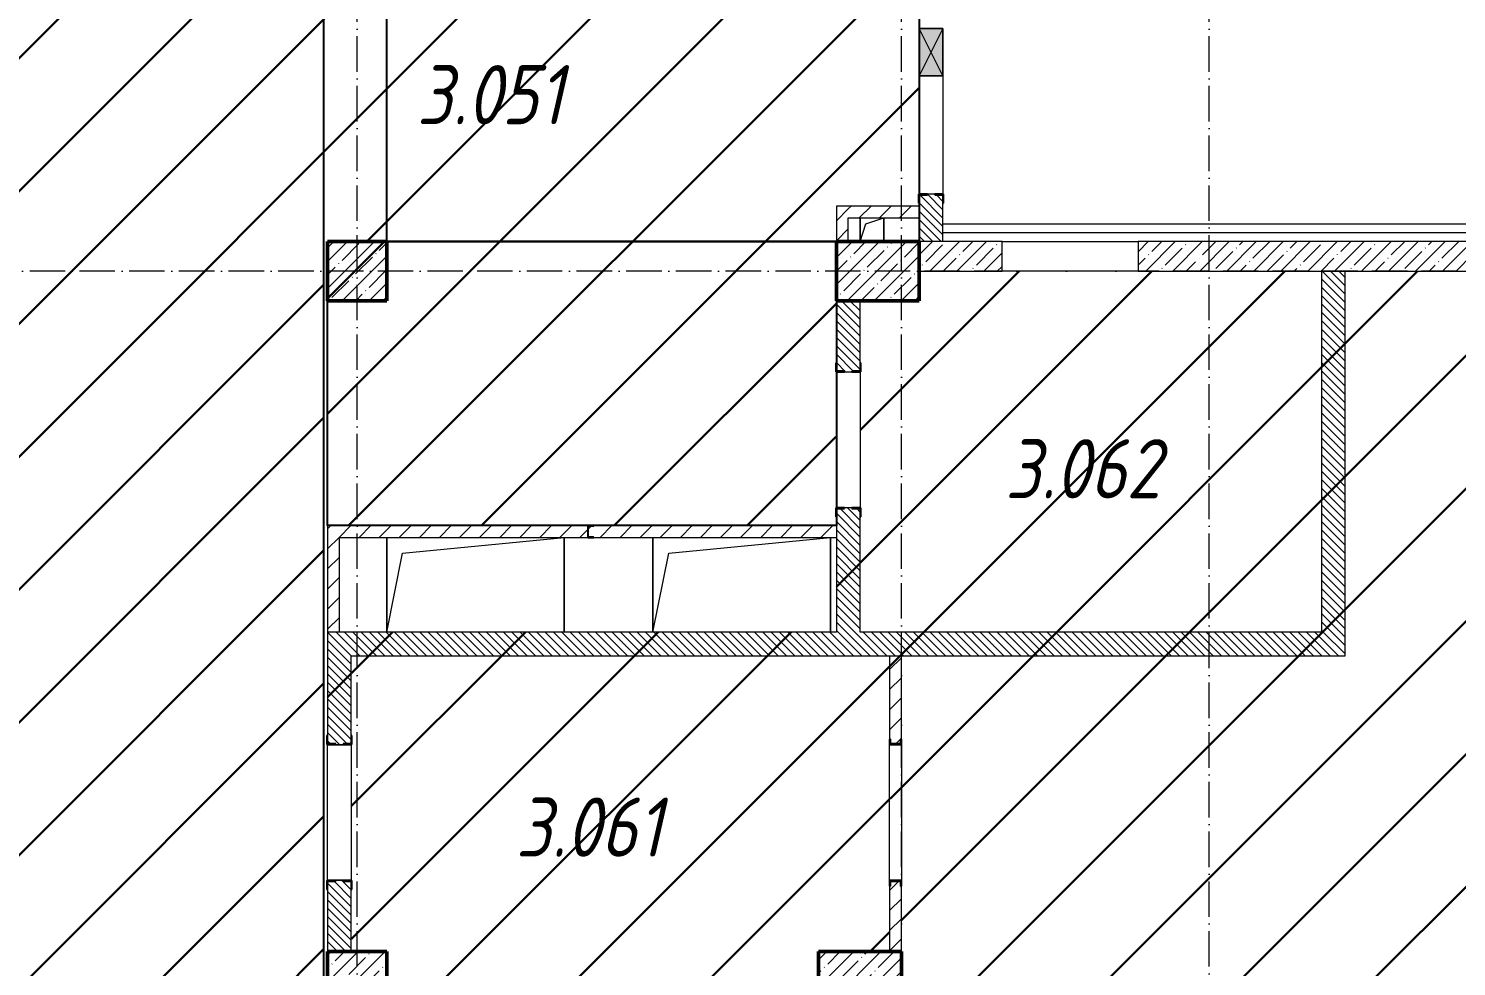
# Model space of a CAD drawing. Header units: millimetres. Extents: x 35697 to 388678, y -91946 to 171347.
# Drawn here: x 290844 to 302911, y -60257 to -52332 of the extents above; entities that cross this region are included whole.
import ezdxf

# ---------------------------------------------------------------- set-up
doc = ezdxf.new("R2010")
doc.units = ezdxf.units.MM
doc.linetypes.add('50_200_ШТРИХ_1Т_ш5_п1_п1_', pattern=[700, 500, -100, 0, -100])
for name, color, linetype, lineweight in [('2.1) ПГП окна 2.8 м', 5, 'Continuous', 30), ('A-DETL-____-OTLN-4', 7, 'Continuous', 18), ('A-DETL-GENF-OTLN', 7, 'Continuous', 9), ('A-FLOR-____-OTLN', 7, 'Continuous', 9), ('A-GENM-____-MCUT', 7, 'Continuous', 25), ('A-GENM-____-OTLN', 7, 'Continuous', 9), ('A-GENM-____-OTLN-1', 7, 'Continuous', 25), ('A-GLAZ-____-OTLN', 7, 'Continuous', 9), ('A-WALL-____-MCUT-1', 7, 'Continuous', 9), ('A-WALL-____-MCUT-3', 7, 'Continuous', 9), ('A-WALL-____-OTLN', 7, 'Continuous', 9), ('A-WALL-____-PATT-1', 7, 'Continuous', 9), ('A-WALL-FNSH-MCUT-1', 7, 'Continuous', 9), ('I-WALL-____-OTLN', 7, 'Continuous', 9), ('S-COLS-____-MCUT', 7, 'Continuous', 50), ('S-COLS-____-OTLN', 7, 'Continuous', 9), ('S-GRID-____-OTLN-1', 7, '50_200_ШТРИХ_1Т_ш5_п1_п1_', 9), ('Марки помещений', 7, 'Continuous', 9), ('стяжа', 7, 'Continuous', 30)]:
    doc.layers.add(name, color=color, linetype=linetype, lineweight=lineweight)
doc.styles.add('ISOCPEUR_I_2', font='isocpeui.ttf', dxfattribs={"width": 0.85, "height": 2.3})
pattern_1 = [(135, (283770.707, -86863.456), (-35.35534, -35.35534), [])]
pattern_2 = [(45, (283770.71, -86863.46), (-84.8528, 84.8528), [])]

# ---------------------------------------------------------------- blocks, each defined once
blk = doc.blocks.new('BSC_Колонна _Прямоугольная - 500х500-25976076-АР1_План отверстий 3 этажа в осях 1-64_А-ГГ')
at = {"layer": 'S-COLS-____-OTLN'}
h = blk.add_hatch(dxfattribs=at)
h.set_pattern_fill('FP_39', color=256, style=0, pattern_type=2)
h.set_pattern_definition([(45, (-9850, -32481.04), (-114.04925, 114.04925), []), (45, (-9735.95, -32481.04), (-114.04925, 114.04925), [201.613, -40.323, 3.353, -36.97])])
h.paths.add_polyline_path([(-250, -250), (250, -250), (250, 250), (-250, 250)], flags=0)
at = {"layer": 'S-COLS-____-MCUT'}
for p, q in [((250, 250), (-250, 250)), ((-250, 250), (-250, -250)), ((250, -250), (250, 250)), ((-250, -250), (250, -250))]:
    blk.add_line(p, q, dxfattribs=at)
blk = doc.blocks.new('BSC_Колонна _Прямоугольная - 500х500-V7-АР1_План отверстий 3 этажа в осях 1-64_А-ГГ')
at = {"layer": 'S-COLS-____-OTLN'}
h = blk.add_hatch(dxfattribs=at)
h.set_pattern_fill('FP_41', color=256, style=0, pattern_type=2)
h.set_pattern_definition([(45, (-9850, -26481.04), (-114.04925, 114.04925), []), (45, (-9735.95, -26481.04), (-114.04925, 114.04925), [201.613, -40.323, 3.353, -36.97])])
h.paths.add_polyline_path([(-250, -250), (250, -250), (250, 250), (-250, 250)], flags=0)
at = {"layer": 'S-COLS-____-MCUT'}
for p, q in [((250, 250), (-250, 250)), ((-250, 250), (-250, -250)), ((250, -250), (250, 250)), ((-250, -250), (250, -250))]:
    blk.add_line(p, q, dxfattribs=at)
blk = doc.blocks.new('BSC_Колонна _Прямоугольная - 500х700-V9-АР1_План отверстий 3 этажа в осях 1-64_А-ГГ')
at = {"layer": 'S-COLS-____-OTLN'}
h = blk.add_hatch(dxfattribs=at)
h.set_pattern_fill('FP_43', color=256, style=0, pattern_type=2)
h.set_pattern_definition([(315, (-32481.04, 14250), (114.04925, 114.04925), []), (315, (-32481.04, 14135.95), (114.04925, 114.04925), [201.613, -40.323, 3.353, -36.97])])
h.paths.add_polyline_path([(-250, 350), (-250, -350), (250, -350), (250, 350)], flags=0)
at = {"layer": 'S-COLS-____-MCUT'}
for p, q in [((250, 350), (-250, 350)), ((-250, 350), (-250, -350)), ((250, -350), (250, 350)), ((-250, -350), (250, -350))]:
    blk.add_line(p, q, dxfattribs=at)
blk = doc.blocks.new('BSC_Колонна _Прямоугольная - 500х700-V11-АР1_План отверстий 3 этажа в осях 1-64_А-ГГ')
at = {"layer": 'S-COLS-____-OTLN'}
h = blk.add_hatch(dxfattribs=at)
h.set_pattern_fill('FP_45', color=256, style=0, pattern_type=2)
h.set_pattern_definition([(315, (-26481.04, 14100), (114.04925, 114.04925), []), (315, (-26481.04, 13985.95), (114.04925, 114.04925), [201.613, -40.323, 3.353, -36.97])])
h.paths.add_polyline_path([(-250, 350), (-250, -350), (250, -350), (250, 350)], flags=0)
at = {"layer": 'S-COLS-____-MCUT'}
for p, q in [((250, 350), (-250, 350)), ((-250, 350), (-250, -350)), ((250, -350), (250, 350)), ((-250, -350), (250, -350))]:
    blk.add_line(p, q, dxfattribs=at)
blk = doc.blocks.new('154_Стойка_СКБ_Швеллер - СМ-2180_100-28318692-АР1_План отверстий 3 этажа в осях 1-64_А-ГГ')
at = {"layer": 'A-GENM-____-MCUT'}
for p, q in [((171, 50), (125, 50)), ((125, 50), (125, -50)), ((129.5, 42.4), (171, 42.4)), ((129.5, -42.4), (129.5, 42.4)), ((171, 42.4), (171, 50)), ((125, -50), (171, -50)), ((171, -42.4), (129.5, -42.4)), ((171, -50), (171, -42.4))]:
    blk.add_line(p, q, dxfattribs=at)
blk = doc.blocks.new('154_Стойка_СКБ_Уголок - СМ-2180_200-28268025-АР1_План отверстий 3 этажа в осях 1-64_А-ГГ')
at = {"layer": 'A-GENM-____-MCUT'}
for p, q in [((125, 156), (125, 81)), ((200, 156), (125, 156)), ((131, 81), (131, 150)), ((131, 150), (200, 150)), ((200, 150), (200, 156)), ((125, 81), (131, 81)), ((131, 19), (125, 19)), ((125, 19), (125, -56)), ((131, -50), (131, 19)), ((125, -56), (200, -56)), ((200, -50), (131, -50)), ((200, -56), (200, -50))]:
    blk.add_line(p, q, dxfattribs=at)
blk = doc.blocks.new('Стойка_Влож_Полоса боковая - Полоса-V165-АР1_План отверстий 3 этажа в осях 1-64_А-ГГ')
at = {"layer": 'A-GENM-____-OTLN'}
for p, q in [((-5, 60), (0, 60)), ((-5, -60), (-5, 60)), ((0, -60), (-5, -60))]:
    blk.add_line(p, q, dxfattribs=at)
blk = doc.blocks.new('Фахверк_СКБ_Уголок - 200_3960-28268576-АР1_План отверстий 3 этажа в осях 1-64_А-ГГ')
at = {"layer": 'A-GENM-____-MCUT'}
for p, q in [((200, 156), (125, 156)), ((125, 156), (125, 81)), ((131, 81), (131, 150)), ((131, 150), (200, 150)), ((200, 150), (200, 156)), ((125, 81), (131, 81)), ((131, 19), (125, 19)), ((125, 19), (125, -56)), ((131, -50), (131, 19)), ((125, -56), (200, -56)), ((200, -50), (131, -50)), ((200, -56), (200, -50))]:
    blk.add_line(p, q, dxfattribs=at)
blk = doc.blocks.new('154_Фахверк_СКБ_Швеллер - Тип_100_3960-28318856-АР1_План отверстий 3 этажа в осях 1-64_А-ГГ')
at = {"layer": 'A-GENM-____-MCUT'}
for p, q in [((175, 50), (125, 50)), ((125, 50), (125, -50)), ((128, 47), (175, 47)), ((128, -47), (128, 47)), ((175, 47), (175, 50)), ((125, -50), (175, -50)), ((175, -47), (128, -47)), ((175, -50), (175, -47))]:
    blk.add_line(p, q, dxfattribs=at)
blk = doc.blocks.new('AR_Отверстие прямоугольное _в плите_ - AR_Отверстие прямоугольное _в плите_-V202-АР1_План отверстий 3 этажа в осях 1-64_А-ГГ')
at = {"layer": 'A-GENM-____-OTLN'}
for p, q in [((-100, 100), (-100, -100)), ((-100, -100), (-50, 50)), ((-50, 50), (100, 100)), ((100, -100), (100, 100))]:
    blk.add_line(p, q, dxfattribs=at)
blk = doc.blocks.new('AR_Отверстие прямоугольное _в плите_ - AR_Отверстие прямоугольное _в плите_-30552723-АР1_План отверстий 3 этажа в осях 1-64_А-ГГ')
at = {"layer": 'A-GENM-____-OTLN'}
for p, q in [((-750, 400), (-750, -400)), ((-617, 267), (750, 400)), ((750, -400), (750, 400)), ((-750, -400), (-617, 267))]:
    blk.add_line(p, q, dxfattribs=at)
blk = doc.blocks.new('AR_Отверстие прямоугольное _в стене__БезПР - AR_Отверстие прямоугольное _в стене__БезПР-36428632-АР1_План отверстий 3 этажа в осях 1-64_А-ГГ')
at = {"layer": 'A-GLAZ-____-OTLN'}
blk.add_hatch(color=256, dxfattribs=at).paths.add_polyline_path([(-200, -100), (200, -100), (200, 100), (-200, 100)], flags=0)
at = {"layer": 'A-DETL-GENF-OTLN'}
for p, q in [((-200, -100), (-200, 100)), ((-200, 100), (200, 100)), ((200, 100), (-200, -100)), ((-200, 100), (200, -100)), ((200, 100), (-200, 100)), ((-200, 100), (-200, -100)), ((200, 100), (200, -100)), ((200, -100), (200, 100)), ((200, -100), (-200, -100)), ((-200, -100), (200, -100))]:
    blk.add_line(p, q, dxfattribs=at)
at = {"layer": 'A-GLAZ-____-OTLN'}
blk.add_line((200, 100), (-200, 100), dxfattribs=at)
blk = doc.blocks.new('3эт')
at = {"layer": 'S-GRID-____-OTLN-1', "color": 251, "ltscale": 0.6, "true_color": 0x636466}
for p, q in [((293620.7, -91346.1), (293620.7, -36982.5)), ((298220.7, -91346.1), (298220.7, -36982.5)), ((300820.7, -91346.1), (300820.7, -36982.5)), ((310478.4, -54382.4), (279101.9, -54382.4))]:
    blk.add_line(p, q, dxfattribs=at)

msp = doc.modelspace()

# ---------------------------------------------------------------- hatches: boundary and pattern name
at = {"layer": '2.1) ПГП окна 2.8 м'}
h = msp.add_hatch(dxfattribs=at)
h.set_pattern_fill('ANSI31', color=5, scale=250)
h.set_pattern_definition([(45, (289370.7, -39382.4), (-561.266, 561.266), [])])
h.paths.add_polyline_path([(297665, -55157), (297671, -54132), (293871, -54132), (293871, -54632), (293371, -54632), (293371, -56532), (297671, -56532), (297671, -56457), (297665, -56457), (297665, -56382), (297668, -55232), (297665, -55232)])
h.paths.add_polyline_path([(293871, -54132), (297671, -54132), (297671, -53832), (295475, -45482), (293871, -45482)])
h.paths.add_polyline_path([(298371, -41232), (298121, -41232), (298121, -39632), (297871, -39632), (297871, -39382), (293871, -39382), (293871, -45482), (295475, -45482), (297671, -53832), (298371, -53832), (298371, -50232), (297771, -50232), (297771, -49032), (298371, -49032), (298371, -47182), (297771, -47182), (297771, -45682), (298121, -45682), (298371, -45682)])
h.paths.add_polyline_path([(297671, -47682), (297771, -47682), (297771, -48132), (297671, -48132), (297671, -48632), (297671, -50232), (297671, -50235), (297768, -50235), (297768, -50282), (297771, -50282), (297771, -50832), (297771, -51832), (297671, -51832), (297671, -50832), (297671, -50282), (297671, -50232), (297671, -48632), (297671, -48132)], flags=16)
h.paths.add_polyline_path([(297671, -47682), (297721, -47907), (297671, -48132)], flags=0)
h.paths.add_polyline_path([(298121, -43882), (298121, -43432), (298121, -43032), (298321, -43032), (298321, -43432), (298321, -43882), (298321, -44382), (298327, -44382), (298327, -44457), (298327, -44532), (298321, -44562), (298321, -44532), (298252, -44532), (298190, -44532), (298121, -44532), (298121, -45357), (298121, -45426), (298190, -45426), (298252, -45427), (298252, -45426), (298321, -45426), (298321, -45357), (298327, -45357), (298327, -45432), (298327, -45507), (298321, -45507), (298321, -45438), (298252, -45438), (298218, -45432), (298190, -45432), (298115, -45432), (298115, -45357), (298121, -44532), (298115, -44532), (298115, -44457), (298115, -44382)], flags=16)
h.paths.add_polyline_path([(298115, -44382), (298190, -44382), (298252, -44382), (298321, -44388), (298252, -44388), (298190, -44382), (298190, -44388), (298121, -44388)], flags=0)
h.paths.add_polyline_path([(297671, -50832), (297771, -50832), (297771, -51832), (297671, -51832)], flags=0)
h.paths.add_polyline_path([(293340, -45482), (293340, -54132), (293871, -54132), (293871, -45482)])
h.paths.add_polyline_path([(293340, -45482), (289371, -45482), (289371, -77332), (293340, -77332), (293340, -67982), (292871, -67982), (292871, -67782), (293340, -67782), (293340, -63832), (292871, -63832), (292871, -62882), (292671, -62882), (292671, -62632), (292871, -62632), (292871, -61933), (293340, -61933), (293340, -61232), (292871, -61232), (292871, -60632), (293340, -60632)])
h.paths.add_polyline_path([(292671, -60632), (292771, -60632), (292771, -61232), (292771, -61982), (292771, -62582), (292671, -62582), (292671, -61982), (292671, -61232)], flags=16)
h.paths.add_polyline_path([(292671, -60632), (292771, -60632), (292771, -61232), (292671, -61232)], flags=0)
h.paths.add_polyline_path([(292671, -61982), (292771, -61982), (292771, -62582), (292671, -62582)], flags=0)
h.paths.add_polyline_path([(292671, -63032), (292771, -63032), (292771, -63632), (292671, -63632)], flags=16)
h.paths.add_polyline_path([(292771, -66532), (292774, -66532), (292774, -66579), (292868, -66579), (292868, -66532), (292871, -66532), (292871, -66582), (292871, -67682), (292771, -67682), (292771, -68097), (292871, -68097), (292871, -68247), (292771, -68247), (292771, -68586), (292778, -68586), (292778, -68628), (292863, -68628), (292863, -68586), (292871, -68586), (292871, -68632), (292871, -69332), (292871, -69378), (292863, -69378), (292863, -69337), (292778, -69337), (292778, -69378), (292771, -69632), (292771, -69378), (292771, -69332), (292771, -68632), (292771, -68586), (292771, -68247), (292771, -68097), (292771, -67682), (292771, -66582)], flags=16)
h.paths.add_polyline_path([(292771, -66582), (292871, -66582), (292871, -67682), (292771, -67682)], flags=0)
h.paths.add_polyline_path([(293950, -53466), (295540, -53466), (295540, -52266), (293950, -52266)], flags=24)
h = msp.add_hatch(dxfattribs=at)
h.set_pattern_fill('ANSI31', color=5, scale=250)
h.paths.add_polyline_path([(302801, -42418), (302801, -42422), (302821, -42782), (302821, -42422), (302818, -42418)])
h.paths.add_polyline_path([(301622, -42036), (301622, -42066), (301632, -42066), (301831, -42036)])
h.paths.add_polyline_path([(302183, -41582), (302183, -42382), (302151, -42382), (302151, -41582)])
h.paths.add_polyline_path([(302503, -41542), (302503, -41546), (302521, -41546), (302521, -41542)])
h.paths.add_polyline_path([(302481, -41546), (302475, -41546), (302475, -41574), (302481, -41574)])
h.paths.add_polyline_path([(302631, -42390), (302503, -42390), (302481, -42412), (302481, -42422), (302521, -42422)])
h.paths.add_polyline_path([(302355, -41574), (302471, -41574), (302481, -41582), (302471, -41582)])
h.paths.add_polyline_path([(293871, -48132), (293871, -48632), (293371, -48632), (293371, -48132)])
h.paths.add_polyline_path([(302791, -41582), (302801, -41582), (302801, -41574), (302791, -41574)])
h.paths.add_polyline_path([(302635, -41582), (302635, -42382), (302631, -42422), (302631, -42382)])
h.paths.add_polyline_path([(303115, -41582), (303121, -41582), (303121, -41574), (303115, -41574)], flags=17)
h.paths.add_polyline_path([(303111, -42382), (303111, -41582), (303112, -41542), (303111, -41542), (303111, -42382), (303121, -42782), (303121, -42422), (303120, -42382)])
h.paths.add_polyline_path([(289371, -52826), (289377, -52832), (289377, -52757), (289371, -52757)])
h.paths.add_polyline_path([(293871, -54132), (293871, -54632), (293371, -54632), (293371, -54132)])
h.paths.add_polyline_path([(297671, -56388), (297665, -56382), (297665, -56457), (297671, -56457)])
h.paths.add_polyline_path([(289171, -70507), (289165, -70507), (288671, -70532), (289171, -70532)])
h.paths.add_polyline_path([(298213, -58336), (298213, -58378), (298221, -58382), (298221, -58336)])
h.paths.add_polyline_path([(298221, -63632), (298221, -63832), (298221, -64332), (297521, -64332), (297521, -63832), (297521, -63632), (297671, -63632), (298071, -63632)])
h.paths.add_polyline_path([(298208, -63645), (298208, -63832), (297533, -63832), (297533, -63645), (297671, -63645), (297671, -63707), (298071, -63707), (298071, -63645)], flags=16)
h.paths.add_polyline_path([(307021, -60632), (307021, -60732), (306821, -60732), (306821, -60661)])
h.paths.add_polyline_path([(298221, -69132), (298221, -69632), (297521, -69632), (297521, -69132)])
h.paths.add_polyline_path([(298221, -72432), (298221, -72932), (297521, -72932), (297521, -72432)])
h.paths.add_polyline_path([(293950, -53466), (295540, -53466), (295540, -52266), (293950, -52266)], flags=9)
h.paths.add_polyline_path([(294786, -59655), (296376, -59655), (296376, -58455), (294786, -58455)], flags=9)
h.paths.add_polyline_path([(301150, -66260), (302809, -66260), (302809, -65060), (301150, -65060)], flags=9)
h = msp.add_hatch(dxfattribs=at)
h.set_pattern_fill('ANSI31', color=5, scale=250)
h.paths.add_polyline_path([(293871, -54132), (293871, -54632), (293371, -54632), (293371, -54132)], flags=16)
h.paths.add_polyline_path([(297671, -56388), (297665, -56382), (297665, -56457), (297671, -56457)], flags=16)
h.paths.add_polyline_path([(307071, -58332), (307065, -58332), (307065, -58257), (307071, -57207), (307065, -57207), (307065, -57132), (307071, -55332), (307065, -55332), (307065, -55257), (307069, -54832), (306971, -54832), (306971, -54632), (306621, -54632), (306621, -54382), (301771, -54382), (301771, -57432), (297871, -57432), (297871, -56388), (297740, -56388), (297740, -56382), (297665, -56382), (297665, -56457), (297671, -56457), (297671, -57432), (293371, -57432), (293371, -58376), (293440, -58376), (293489, -58382), (293577, -58382), (293577, -58307), (293571, -57632), (293571, -58307), (293577, -58307), (293577, -58387), (293571, -58387), (293571, -59532), (293577, -59532), (293577, -59607), (293571, -60132), (293871, -60132), (293871, -60532), (295671, -60532), (295721, -60532), (297521, -60532), (297521, -60132), (298121, -60132), (298121, -59578), (298121, -58382), (298121, -58336), (298128, -58336), (298128, -58378), (298121, -59532), (298221, -59532), (298221, -60132), (298221, -60632), (298721, -60632), (298821, -60632), (298821, -61232), (298821, -61332), (298621, -61332), (298096, -61332), (296946, -61332), (296621, -61332), (296571, -61332), (295221, -61332), (294621, -61332), (293871, -61332), (293621, -61332), (293621, -63832), (293871, -63832), (293871, -64332), (293571, -64332), (293571, -64457), (293577, -64457), (293577, -64532), (293571, -65132), (293571, -65632), (293571, -66232), (293577, -66232), (293577, -66307), (293571, -67782), (293571, -68032), (293571, -68332), (293571, -68482), (293571, -69132), (293871, -69132), (293871, -69632), (293571, -69632), (293571, -69932), (293571, -70332), (293571, -70507), (293571, -70807), (293571, -72432), (293871, -72432), (293871, -72932), (293571, -72932), (293571, -73057), (293577, -73057), (293577, -73132), (293571, -74832), (293577, -74832), (293577, -74982), (295571, -74982), (295621, -74982), (297521, -74982), (297771, -74982), (300221, -74982), (300471, -74982), (300971, -74982), (300971, -71882), (300971, -71582), (300971, -70282), (301021, -70282), (301021, -70132), (301171, -70132), (301171, -70082), (306621, -70082), (306721, -70082), (307071, -70082), (307071, -69632), (306621, -69632), (306621, -69132), (307071, -69132), (307071, -67332), (307065, -67332), (307065, -67257), (307071, -66207), (307065, -66207), (307065, -66132), (307071, -64332), (306621, -64332), (306621, -63832), (307071, -63832), (307071, -63207), (307065, -63207), (307065, -63132), (307071, -61332), (307065, -61332), (307065, -61257), (307071, -61257), (307071, -61326), (307140, -61326), (307140, -61332), (307252, -61332), (307252, -61326), (307321, -61326), (307321, -61257), (307321, -60632), (307321, -60132), (307071, -60132)])
h.paths.add_polyline_path([(298213, -58336), (298213, -58378), (298221, -58382), (298221, -58336)], flags=16)
h.paths.add_polyline_path([(298221, -63632), (298221, -63832), (298221, -64332), (297521, -64332), (297521, -63832), (297521, -63632), (297671, -63632), (298071, -63632)], flags=16)
h.paths.add_polyline_path([(298208, -63645), (298208, -63832), (297533, -63832), (297533, -63645), (297671, -63645), (297671, -63707), (298071, -63707), (298071, -63645)], flags=0)
h.paths.add_polyline_path([(307021, -60632), (307021, -60732), (306821, -60732), (306821, -60661)], flags=16)
h.paths.add_polyline_path([(298221, -69132), (298221, -69632), (297521, -69632), (297521, -69132)], flags=16)
h.paths.add_polyline_path([(298221, -72432), (298221, -72932), (297521, -72932), (297521, -72432)], flags=16)
h.paths.add_polyline_path([(294786, -59655), (296376, -59655), (296376, -58455), (294786, -58455)], flags=24)
h.paths.add_polyline_path([(301150, -66260), (302809, -66260), (302809, -65060), (301150, -65060)], flags=24)
h = msp.add_hatch(dxfattribs=at)
h.set_pattern_fill('ANSI31', color=5, scale=250)
h.paths.add_polyline_path([(301771, -54382), (300221, -54382), (299071, -54382), (298371, -54382), (298371, -54632), (297871, -54632), (297871, -55157), (297877, -55157), (297877, -55232), (297871, -56382), (297877, -56382), (297877, -56457), (297871, -57432), (301771, -57432)])
h.paths.add_polyline_path([(298921, -56627), (300580, -56627), (300580, -55427), (298921, -55427)], flags=24)
at = {"layer": 'A-WALL-____-PATT-1'}
h = msp.add_hatch(dxfattribs=at)
h.set_pattern_fill('FP_6', color=256, style=0, pattern_type=2)
h.set_pattern_definition(pattern_1)
h.paths.add_polyline_path([(298371, -54132), (298571, -54132), (298571, -53738), (298502, -53738), (298502, -53732), (298440, -53732), (298440, -53738), (298371, -53738), (298371, -53807)], flags=0)
h.paths.add_polyline_path([(298502, -52032), (298502, -52026), (298571, -52026), (298571, -45682), (298371, -45682), (298371, -52026), (298440, -52026), (298440, -52032)], flags=0)
h = msp.add_hatch(dxfattribs=at)
h.set_pattern_fill('FP_4', color=256, style=0, pattern_type=2)
h.set_pattern_definition(pattern_2)
h.paths.add_polyline_path([(297771, -54132), (297771, -53832), (297671, -53832), (297671, -54132)], flags=0)
h = msp.add_hatch(dxfattribs=at)
h.set_pattern_fill('FP_4', color=256, style=0, pattern_type=2)
h.set_pattern_definition(pattern_2)
h.paths.add_polyline_path([(298371, -53932), (298371, -53832), (297771, -53832), (297771, -53932), (297897, -53932)], flags=0)
h = msp.add_hatch(dxfattribs=at)
h.set_pattern_fill('FP_38', color=256, style=0, pattern_type=2)
h.set_pattern_definition([(45, (283770.7, -86863.46), (-114.04925, 114.04925), []), (45, (283884.76, -86863.46), (-114.04925, 114.04925), [201.612, -40.322, 3.353, -36.97])])
h.paths.add_polyline_path([(306621, -54382), (306621, -54132), (300221, -54132), (300221, -54382), (304967, -54382)], flags=0)
h.paths.add_polyline_path([(299071, -54382), (299071, -54132), (298371, -54132), (298371, -54382)], flags=0)
h = msp.add_hatch(dxfattribs=at)
h.set_pattern_fill('FP_6', color=256, style=0, pattern_type=2)
h.set_pattern_definition(pattern_1)
h.paths.add_polyline_path([(301971, -57432), (301971, -54382), (301771, -54382), (301771, -57432)], flags=0)
h = msp.add_hatch(dxfattribs=at)
h.set_pattern_fill('FP_6', color=256, style=0, pattern_type=2)
h.set_pattern_definition(pattern_1)
h.paths.add_polyline_path([(297802, -57432), (297871, -57432), (297870, -56388), (297802, -56388), (297802, -56382), (297740, -56382), (297740, -56388), (297671, -56388), (297671, -57432)], flags=0)
h.paths.add_polyline_path([(297740, -55232), (297802, -55232), (297802, -55226), (297871, -55226), (297871, -54632), (297671, -54632), (297671, -55226), (297740, -55226)], flags=0)
h = msp.add_hatch(dxfattribs=at)
h.set_pattern_fill('FP_4', color=256, style=0, pattern_type=2)
h.set_pattern_definition(pattern_2)
h.paths.add_polyline_path([(294362, -56632), (295571, -56632), (295571, -56532), (293371, -56532), (293371, -56632), (293471, -56632)], flags=0)
h.paths.add_polyline_path([(296129, -56632), (297671, -56632), (297671, -56532), (295621, -56532), (295621, -56535), (295574, -56535), (295574, -56629), (295621, -56629), (295621, -56632)], flags=0)
h = msp.add_hatch(dxfattribs=at)
h.set_pattern_fill('FP_4', color=256, style=0, pattern_type=2)
h.set_pattern_definition(pattern_2)
h.paths.add_polyline_path([(293471, -57432), (293471, -56632), (293371, -56632), (293371, -57432)], flags=0)
h = msp.add_hatch(dxfattribs=at)
h.set_pattern_fill('FP_6', color=256, style=0, pattern_type=2)
h.set_pattern_definition(pattern_1)
h.paths.add_polyline_path([(301971, -57632), (301971, -57432), (293371, -57432), (293371, -57632), (301432, -57632)], flags=0)
h = msp.add_hatch(dxfattribs=at)
h.set_pattern_fill('FP_6', color=256, style=0, pattern_type=2)
h.set_pattern_definition(pattern_1)
h.paths.add_polyline_path([(293371, -60132), (293571, -60132), (293571, -59538), (293502, -59538), (293502, -59532), (293440, -59532), (293440, -59538), (293371, -59538), (293371, -59607)], flags=0)
h.paths.add_polyline_path([(293502, -58382), (293502, -58376), (293571, -58376), (293571, -57632), (293371, -57632), (293371, -58376), (293440, -58376), (293440, -58382)], flags=0)
h = msp.add_hatch(dxfattribs=at)
h.set_pattern_fill('FP_4', color=256, style=0, pattern_type=2)
h.set_pattern_definition(pattern_2)
h.paths.add_polyline_path([(298213, -60132), (298221, -60132), (298221, -59578), (298213, -59578), (298213, -59537), (298128, -59537), (298128, -59578), (298121, -59578), (298121, -60132)], flags=0)
h.paths.add_polyline_path([(298213, -58378), (298213, -58336), (298221, -58336), (298221, -57632), (298121, -57632), (298121, -58336), (298128, -58336), (298128, -58378)], flags=0)

# ---------------------------------------------------------------- linework, layer by layer
for points in [[(293871, -39382), (298371, -39382), (298371, -54132), (293871, -54132)], [(289371, -77332), (293340, -77332), (293340, -45482), (289371, -45482)], [(293371, -54132), (297671, -54132), (297671, -56532), (293371, -56532)]]:
    msp.add_lwpolyline(points, close=True)
at = {"layer": 'A-DETL-____-OTLN-4'}
for p, q in [((298571, -53982), (306321, -53982)), ((298571, -54057), (306246, -54057))]:
    msp.add_line(p, q, dxfattribs=at)
at = {"layer": 'A-FLOR-____-OTLN'}
for p, q in [((297871, -54132), (297871, -53932)), ((298071, -53932), (298071, -54132)), ((293871, -57432), (293871, -56632)), ((295371, -56632), (295371, -57432)), ((296121, -57432), (296121, -56632)), ((297621, -56632), (297621, -57432))]:
    msp.add_line(p, q, dxfattribs=at)
at = {"layer": 'A-WALL-____-MCUT-1'}
for p, q in [((299071, -54132), (298371, -54132)), ((299071, -54382), (299071, -54132)), ((306621, -54132), (300221, -54132)), ((300221, -54132), (300221, -54382)), ((298371, -54382), (299071, -54382)), ((300221, -54382), (306621, -54382))]:
    msp.add_line(p, q, dxfattribs=at)
at = {"layer": 'A-WALL-____-MCUT-3'}
for p, q in [((298371, -53807), (298371, -54132)), ((298502, -53732), (298440, -53732)), ((298571, -54132), (298571, -53807)), ((301771, -54382), (301771, -57432)), ((301971, -57632), (301971, -54382)), ((297671, -54632), (297671, -55157)), ((297871, -55157), (297871, -54632)), ((297740, -55232), (297802, -55232)), ((297671, -56457), (297671, -57432)), ((297802, -56382), (297740, -56382)), ((297871, -57432), (297871, -56457)), ((297671, -57432), (293371, -57432)), ((293371, -57432), (293371, -58307)), ((301771, -57432), (297871, -57432)), ((293571, -57632), (301971, -57632)), ((293571, -58307), (293571, -57632)), ((293440, -58382), (293502, -58382)), ((293371, -59607), (293371, -60132)), ((293502, -59532), (293440, -59532)), ((293571, -60132), (293571, -59607))]:
    msp.add_line(p, q, dxfattribs=at)
at = {"layer": 'A-WALL-____-OTLN'}
for p, q in [((299071, -54132), (300221, -54132)), ((300221, -54382), (299071, -54382))]:
    msp.add_line(p, q, dxfattribs=at)
at = {"layer": 'A-WALL-FNSH-MCUT-1'}
for p, q in [((297671, -53832), (297671, -54132)), ((298371, -53832), (297671, -53832)), ((297771, -54132), (297771, -53932)), ((297771, -53932), (298371, -53932)), ((295571, -56532), (293371, -56532)), ((293371, -56532), (293371, -57432)), ((297671, -56532), (295621, -56532)), ((293471, -56632), (295571, -56632)), ((293471, -57432), (293471, -56632)), ((295621, -56632), (297671, -56632)), ((298121, -57632), (298121, -58336)), ((298221, -58336), (298221, -57632)), ((298121, -59578), (298121, -60132)), ((298221, -60132), (298221, -59578))]:
    msp.add_line(p, q, dxfattribs=at)
at = {"layer": 'I-WALL-____-OTLN'}
for p, q in [((298371, -53732), (298371, -52732)), ((298571, -52732), (298571, -53732)), ((297671, -56382), (297671, -55232)), ((297871, -55232), (297871, -56382)), ((293371, -59532), (293371, -58382)), ((293571, -58382), (293571, -59532)), ((298121, -59532), (298121, -58382)), ((298221, -58382), (298221, -59532))]:
    msp.add_line(p, q, dxfattribs=at)

# ---------------------------------------------------------------- block references
at = {"layer": 'A-GENM-____-OTLN'}
for name, p in [('AR_Отверстие прямоугольное _в плите_ - AR_Отверстие прямоугольное _в плите_-V202-АР1_План отверстий 3 этажа в осях 1-64_А-ГГ', (297971, -54032)), ('AR_Отверстие прямоугольное _в плите_ - AR_Отверстие прямоугольное _в плите_-30552723-АР1_План отверстий 3 этажа в осях 1-64_А-ГГ', (294621, -57032)), ('AR_Отверстие прямоугольное _в плите_ - AR_Отверстие прямоугольное _в плите_-30552723-АР1_План отверстий 3 этажа в осях 1-64_А-ГГ', (296871, -57032))]:
    msp.add_blockref(name, p, dxfattribs=at)
for p, rotation in [((293471, -58382), 89.99999999999991), ((293471, -59532), 269.9999999999999)]:
    msp.add_blockref('Стойка_Влож_Полоса боковая - Полоса-V165-АР1_План отверстий 3 этажа в осях 1-64_А-ГГ', p, dxfattribs=dict(at, rotation=rotation))
at = {"layer": 'A-GENM-____-OTLN-1'}
for name, p, rotation in [('Фахверк_СКБ_Уголок - 200_3960-28268576-АР1_План отверстий 3 этажа в осях 1-64_А-ГГ', (298421, -53607), 270.0000000000007), ('154_Стойка_СКБ_Уголок - СМ-2180_200-28268025-АР1_План отверстий 3 этажа в осях 1-64_А-ГГ', (297821, -55357), 90.00000000000071), ('154_Стойка_СКБ_Уголок - СМ-2180_200-28268025-АР1_План отверстий 3 этажа в осях 1-64_А-ГГ', (297721, -56257), 270.0000000000007), ('154_Стойка_СКБ_Уголок - СМ-2180_200-28268025-АР1_План отверстий 3 этажа в осях 1-64_А-ГГ', (293521, -58507), 89.99999999999991), ('154_Стойка_СКБ_Швеллер - СМ-2180_100-28318692-АР1_План отверстий 3 этажа в осях 1-64_А-ГГ', (298171, -58507), 89.99999999999991), ('154_Стойка_СКБ_Уголок - СМ-2180_200-28268025-АР1_План отверстий 3 этажа в осях 1-64_А-ГГ', (293421, -59407), 269.9999999999999), ('154_Стойка_СКБ_Швеллер - СМ-2180_100-28318692-АР1_План отверстий 3 этажа в осях 1-64_А-ГГ', (298171, -59407), 269.9999999999999)]:
    msp.add_blockref(name, p, dxfattribs=dict(at, rotation=rotation))
msp.add_blockref('154_Фахверк_СКБ_Швеллер - Тип_100_3960-28318856-АР1_План отверстий 3 этажа в осях 1-64_А-ГГ', (295446, -56582), dxfattribs=at)
at = {"layer": 'A-GLAZ-____-OTLN', "rotation": 270.0000000000007}
msp.add_blockref('AR_Отверстие прямоугольное _в стене__БезПР - AR_Отверстие прямоугольное _в стене__БезПР-36428632-АР1_План отверстий 3 этажа в осях 1-64_А-ГГ', (298471, -52532), dxfattribs=at)
at = {"layer": 'S-COLS-____-OTLN'}
for name, p in [('BSC_Колонна _Прямоугольная - 500х500-25976076-АР1_План отверстий 3 этажа в осях 1-64_А-ГГ', (293621, -54382)), ('BSC_Колонна _Прямоугольная - 500х500-V7-АР1_План отверстий 3 этажа в осях 1-64_А-ГГ', (293621, -60382))]:
    msp.add_blockref(name, p, dxfattribs=at)
at = {"layer": 'S-COLS-____-OTLN', "rotation": 89.9999999999999}
for name, p in [('BSC_Колонна _Прямоугольная - 500х700-V9-АР1_План отверстий 3 этажа в осях 1-64_А-ГГ', (298021, -54382)), ('BSC_Колонна _Прямоугольная - 500х700-V11-АР1_План отверстий 3 этажа в осях 1-64_А-ГГ', (297871, -60382))]:
    msp.add_blockref(name, p, dxfattribs=at)
at = {"layer": 'стяжа'}
msp.add_blockref('3эт', (0, 0), dxfattribs=at)

# ---------------------------------------------------------------- texts
at = {"layer": 'Марки помещений', "char_height": 500, "width": 737.55, "attachment_point": 1, "style": 'ISOCPEUR_I_2'}
for s, insert in [('3.051', (294125, -52641)), ('3.062', (299097, -55802)), ('3.061', (294962, -58830))]:
    msp.add_mtext(s, dxfattribs=dict(at, insert=insert))

doc.saveas('drawing.dxf')
